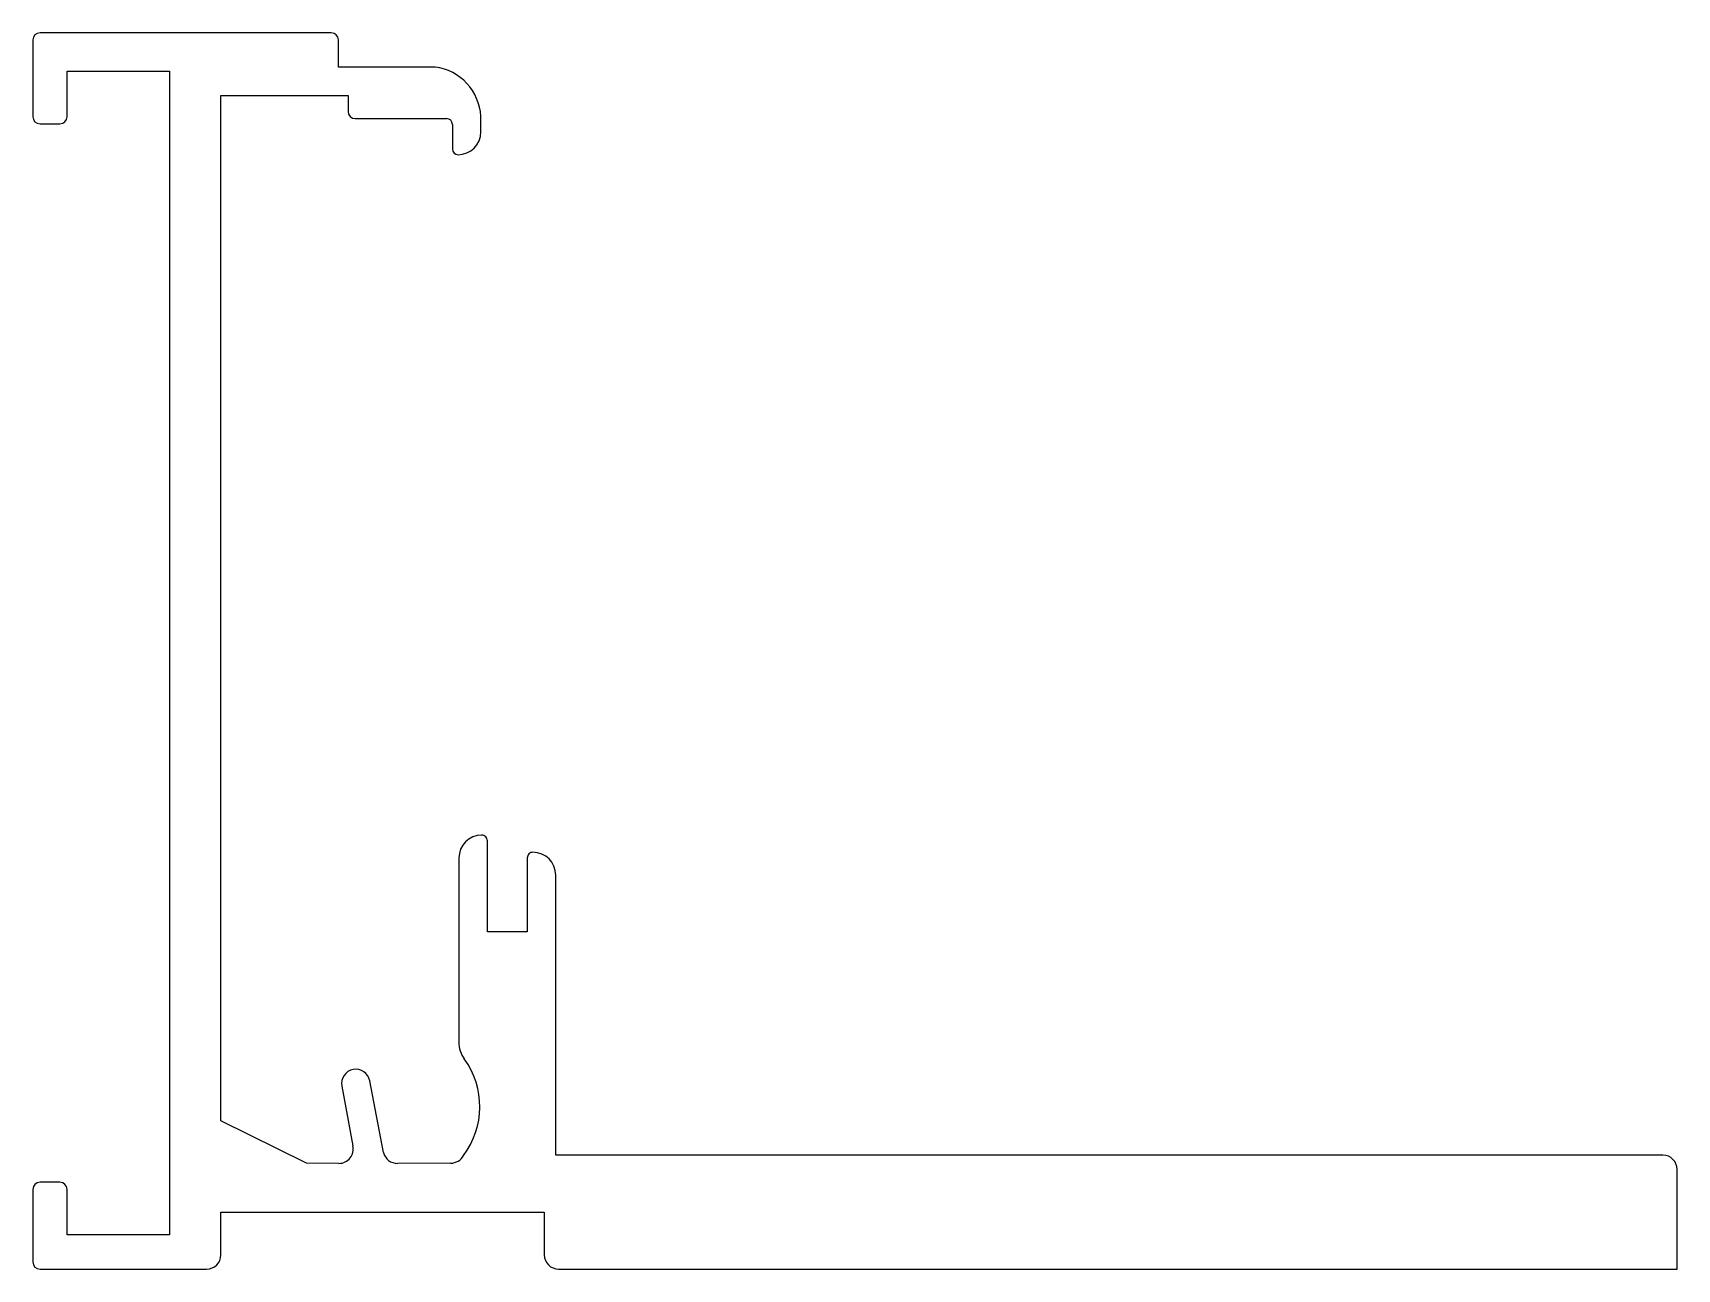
# Model space of a CAD drawing. Extents: x 3092.7 to 3150.4, y 1885.8 to 1929.2.
import ezdxf

# ---------------------------------------------------------------- set-up
doc = ezdxf.new("R2010")
doc.units = 0
doc.layers.get('0').update_dxf_attribs({"linetype": 'CONTINUOUS'})

msp = doc.modelspace()

# ---------------------------------------------------------------- linework, layer by layer
for p, q in [((3103.129, 1929.183), (3092.904, 1929.183)), ((3092.654, 1928.933), (3092.654, 1926.237)), ((3103.379, 1927.983), (3103.379, 1928.933)), ((3093.854, 1926.237), (3093.854, 1927.837)), ((3093.854, 1927.837), (3097.454, 1927.837)), ((3097.454, 1927.837), (3097.454, 1886.972)), ((3106.779, 1927.983), (3103.379, 1927.983)), ((3099.254, 1890.978), (3099.254, 1926.983)), ((3099.254, 1926.983), (3103.717, 1926.983)), ((3103.717, 1926.983), (3103.717, 1926.421)), ((3103.967, 1926.171), (3107.179, 1926.171)), ((3108.378, 1925.703), (3108.378, 1926.253)), ((3092.904, 1925.987), (3093.604, 1925.987)), ((3107.379, 1925.971), (3107.379, 1925.103)), ((3108.608, 1897.611), (3108.608, 1900.811)), ((3107.608, 1900.211), (3107.608, 1893.742)), ((3110.008, 1900.211), (3110.008, 1897.611)), ((3111.007, 1889.772), (3111.007, 1899.611)), ((3110.008, 1897.611), (3108.608, 1897.611)), ((3103.497, 1892.199), (3103.886, 1890.104)), ((3104.963, 1889.865), (3104.481, 1892.378)), ((3102.254, 1889.492), (3099.254, 1890.978)), ((3149.873, 1889.772), (3111.007, 1889.772)), ((3103.399, 1889.484), (3102.254, 1889.492)), ((3107.323, 1889.492), (3105.451, 1889.483)), ((3150.373, 1885.772), (3150.373, 1889.272)), ((3093.604, 1888.822), (3092.904, 1888.822)), ((3092.654, 1888.572), (3092.654, 1886.022)), ((3093.854, 1886.972), (3093.854, 1888.572)), ((3099.254, 1886.272), (3099.254, 1887.772)), ((3099.254, 1887.772), (3110.607, 1887.772)), ((3110.607, 1887.772), (3110.607, 1886.272)), ((3097.454, 1886.972), (3093.854, 1886.972)), ((3092.904, 1885.772), (3098.754, 1885.772)), ((3111.107, 1885.772), (3150.373, 1885.772))]:
    msp.add_line(p, q)
for centre, radius, start, end in [((3092.904, 1928.933), 0.25, 90, 180), ((3103.129, 1928.933), 0.25, 0, 90), ((3106.534, 1926.152), 1.848, 3.1485, 82.38022), ((3092.904, 1926.237), 0.25, 180, 270), ((3093.604, 1926.237), 0.25, 270, 360), ((3103.967, 1926.421), 0.25, 180, 270), ((3107.179, 1925.971), 0.2, 0, 90), ((3107.579, 1925.703), 0.8, 270, 0), ((3107.579, 1925.103), 0.2, 180, 270), ((3108.408, 1900.211), 0.8, 90.01146, 180), ((3108.408, 1900.811), 0.2, 0, 90.01146), ((3110.208, 1900.211), 0.2, 89.99809, 180), ((3110.208, 1899.611), 0.8, 0, 89.99809), ((3108.608, 1893.742), 1, 180, 216.00595), ((3103.989, 1892.289), 0.5, 10.30021, 190.30021), ((3105.495, 1891.48), 2.848, 322.90168, 36.00595), ((3103.401, 1889.984), 0.5, 269.81905, 13.88447), ((3105.449, 1889.983), 0.5, 193.67231, 270.2703), ((3107.323, 1889.992), 0.5, 270, 332.57754), ((3149.873, 1889.272), 0.5, 0, 90), ((3092.904, 1888.572), 0.25, 90, 180), ((3093.604, 1888.572), 0.25, 0, 90), ((3098.754, 1886.272), 0.5, 270, 0), ((3111.107, 1886.272), 0.5, 180, 270), ((3092.904, 1886.022), 0.25, 180, 270)]:
    msp.add_arc(centre, radius, start, end)

doc.saveas('drawing.dxf')
